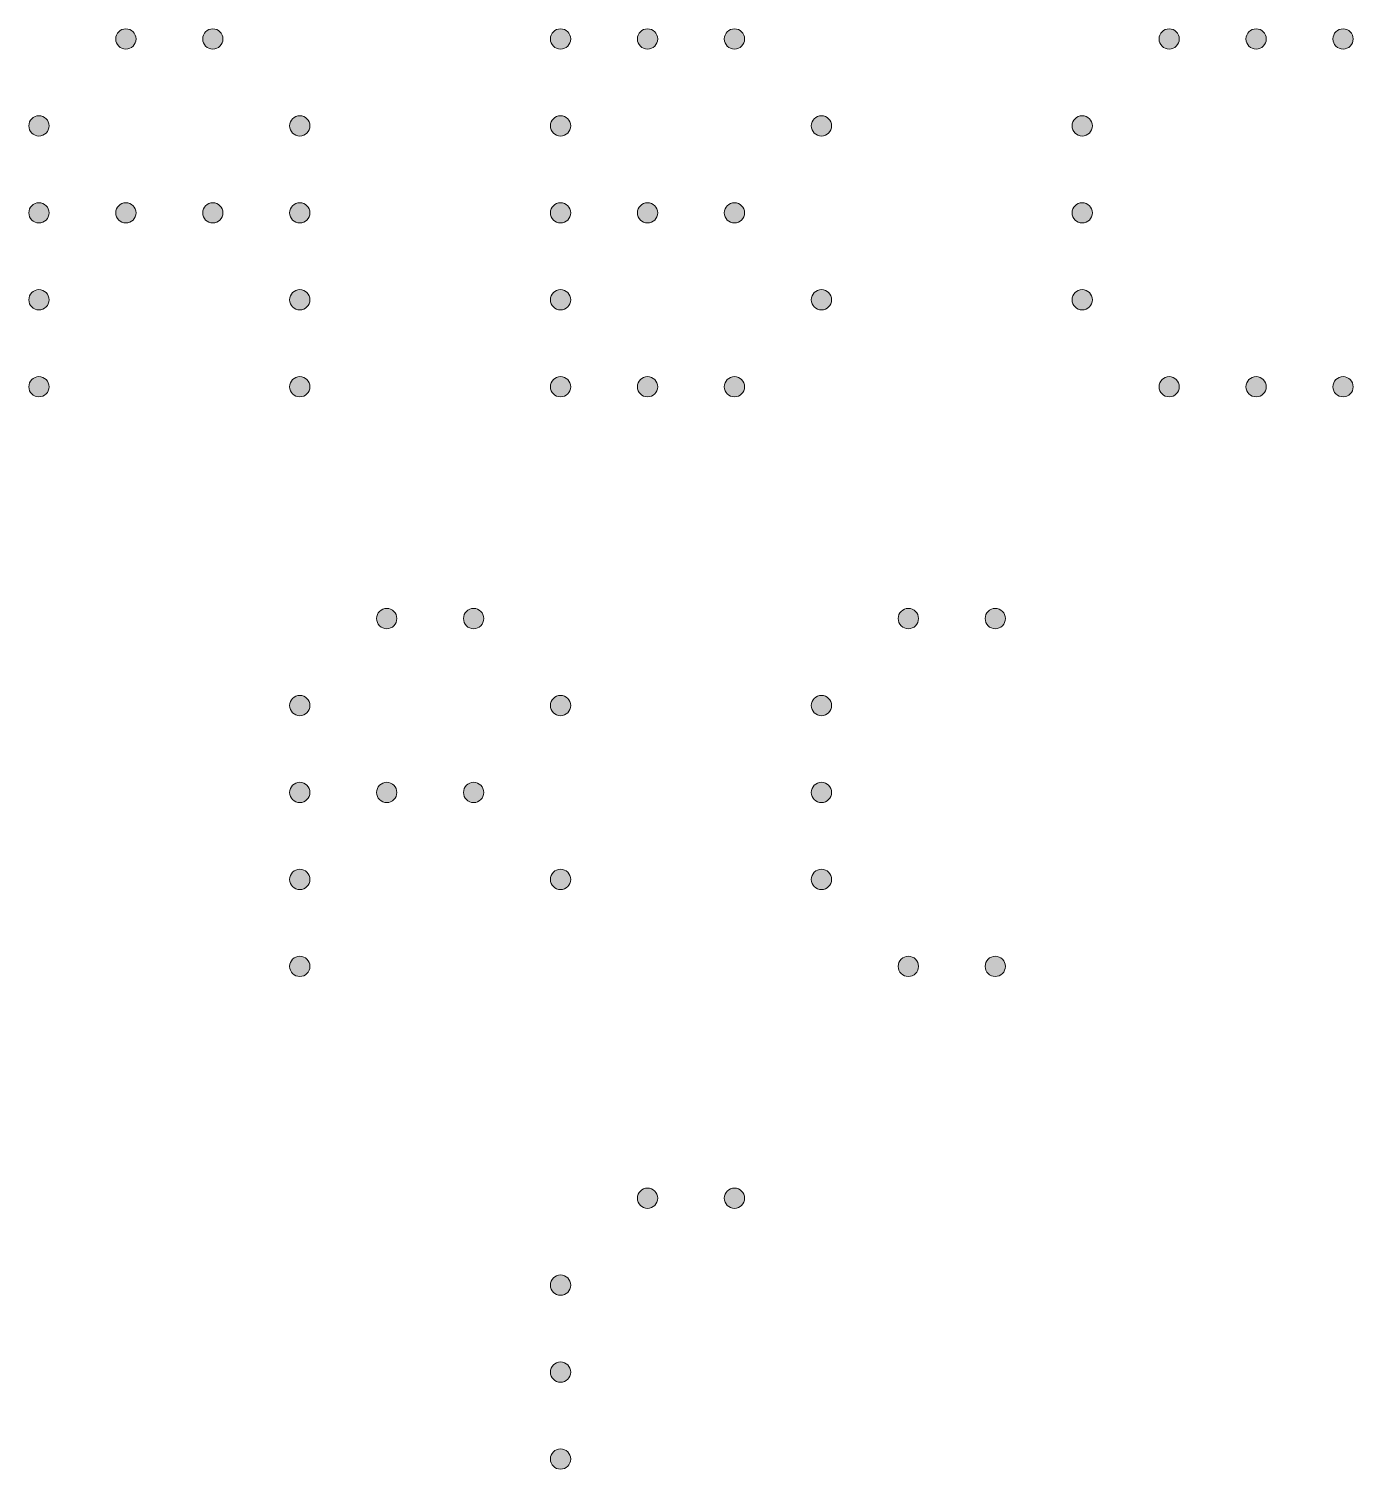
# Model space of a CAD drawing. Header units: inches. Extents: x 14.5 to 33.5, y 7.6 to 28.3.
import ezdxf

# ---------------------------------------------------------------- set-up
doc = ezdxf.new("R2010")
doc.units = ezdxf.units.IN
doc.header["$MEASUREMENT"] = 0
doc.layers.add('Layer 1', color=7, linetype='Continuous')

msp = doc.modelspace()

# ---------------------------------------------------------------- hatches: boundary and pattern name
at = {"layer": 'Layer 1', "true_color": 0x1e1e1e}
h = msp.add_hatch(color=179, dxfattribs=at)
h.dxf.hatch_style = 2
edge = h.paths.add_edge_path()
edge.add_spline(control_points=[(16.021, 28.194), (16.021, 28.114), (15.955, 28.049), (15.875, 28.049), (15.795, 28.049), (15.729, 28.114), (15.729, 28.194), (15.729, 28.275), (15.795, 28.34), (15.875, 28.34), (15.955, 28.34), (16.021, 28.275), (16.021, 28.194)], knot_values=[0, 0, 0, 0, 1, 1, 1, 2, 2, 2, 3, 3, 3, 4, 4, 4, 4], degree=3, periodic=1)
h = msp.add_hatch(color=179, dxfattribs=at)
h.dxf.hatch_style = 2
edge = h.paths.add_edge_path()
edge.add_spline(control_points=[(17.271, 28.194), (17.271, 28.114), (17.205, 28.049), (17.125, 28.049), (17.045, 28.049), (16.979, 28.114), (16.979, 28.194), (16.979, 28.275), (17.045, 28.34), (17.125, 28.34), (17.205, 28.34), (17.271, 28.275), (17.271, 28.194)], knot_values=[0, 0, 0, 0, 1, 1, 1, 2, 2, 2, 3, 3, 3, 4, 4, 4, 4], degree=3, periodic=1)
h = msp.add_hatch(color=179, dxfattribs=at)
h.dxf.hatch_style = 2
edge = h.paths.add_edge_path()
edge.add_spline(control_points=[(22.271, 28.194), (22.271, 28.114), (22.205, 28.049), (22.125, 28.049), (22.045, 28.049), (21.979, 28.114), (21.979, 28.194), (21.979, 28.275), (22.045, 28.34), (22.125, 28.34), (22.205, 28.34), (22.271, 28.275), (22.271, 28.194)], knot_values=[0, 0, 0, 0, 1, 1, 1, 2, 2, 2, 3, 3, 3, 4, 4, 4, 4], degree=3, periodic=1)
h = msp.add_hatch(color=179, dxfattribs=at)
h.dxf.hatch_style = 2
edge = h.paths.add_edge_path()
edge.add_spline(control_points=[(23.521, 28.194), (23.521, 28.114), (23.455, 28.049), (23.375, 28.049), (23.295, 28.049), (23.229, 28.114), (23.229, 28.194), (23.229, 28.275), (23.295, 28.34), (23.375, 28.34), (23.455, 28.34), (23.521, 28.275), (23.521, 28.194)], knot_values=[0, 0, 0, 0, 1, 1, 1, 2, 2, 2, 3, 3, 3, 4, 4, 4, 4], degree=3, periodic=1)
h = msp.add_hatch(color=179, dxfattribs=at)
h.dxf.hatch_style = 2
edge = h.paths.add_edge_path()
edge.add_spline(control_points=[(24.771, 28.194), (24.771, 28.114), (24.705, 28.049), (24.625, 28.049), (24.545, 28.049), (24.479, 28.114), (24.479, 28.194), (24.479, 28.275), (24.545, 28.34), (24.625, 28.34), (24.705, 28.34), (24.771, 28.275), (24.771, 28.194)], knot_values=[0, 0, 0, 0, 1, 1, 1, 2, 2, 2, 3, 3, 3, 4, 4, 4, 4], degree=3, periodic=1)
h = msp.add_hatch(color=179, dxfattribs=at)
h.dxf.hatch_style = 2
edge = h.paths.add_edge_path()
edge.add_spline(control_points=[(31.021, 28.194), (31.021, 28.114), (30.955, 28.049), (30.875, 28.049), (30.795, 28.049), (30.729, 28.114), (30.729, 28.194), (30.729, 28.275), (30.795, 28.34), (30.875, 28.34), (30.955, 28.34), (31.021, 28.275), (31.021, 28.194)], knot_values=[0, 0, 0, 0, 1, 1, 1, 2, 2, 2, 3, 3, 3, 4, 4, 4, 4], degree=3, periodic=1)
h = msp.add_hatch(color=179, dxfattribs=at)
h.dxf.hatch_style = 2
edge = h.paths.add_edge_path()
edge.add_spline(control_points=[(32.271, 28.194), (32.271, 28.114), (32.205, 28.049), (32.125, 28.049), (32.045, 28.049), (31.979, 28.114), (31.979, 28.194), (31.979, 28.275), (32.045, 28.34), (32.125, 28.34), (32.205, 28.34), (32.271, 28.275), (32.271, 28.194)], knot_values=[0, 0, 0, 0, 1, 1, 1, 2, 2, 2, 3, 3, 3, 4, 4, 4, 4], degree=3, periodic=1)
h = msp.add_hatch(color=179, dxfattribs=at)
h.dxf.hatch_style = 2
edge = h.paths.add_edge_path()
edge.add_spline(control_points=[(33.521, 28.194), (33.521, 28.114), (33.455, 28.049), (33.375, 28.049), (33.295, 28.049), (33.229, 28.114), (33.229, 28.194), (33.229, 28.275), (33.295, 28.34), (33.375, 28.34), (33.455, 28.34), (33.521, 28.275), (33.521, 28.194)], knot_values=[0, 0, 0, 0, 1, 1, 1, 2, 2, 2, 3, 3, 3, 4, 4, 4, 4], degree=3, periodic=1)
h = msp.add_hatch(color=179, dxfattribs=at)
h.dxf.hatch_style = 2
edge = h.paths.add_edge_path()
edge.add_spline(control_points=[(14.771, 26.944), (14.771, 26.864), (14.705, 26.799), (14.625, 26.799), (14.545, 26.799), (14.479, 26.864), (14.479, 26.944), (14.479, 27.025), (14.545, 27.09), (14.625, 27.09), (14.705, 27.09), (14.771, 27.025), (14.771, 26.944)], knot_values=[0, 0, 0, 0, 1, 1, 1, 2, 2, 2, 3, 3, 3, 4, 4, 4, 4], degree=3, periodic=1)
h = msp.add_hatch(color=179, dxfattribs=at)
h.dxf.hatch_style = 2
edge = h.paths.add_edge_path()
edge.add_spline(control_points=[(18.521, 26.944), (18.521, 26.864), (18.455, 26.799), (18.375, 26.799), (18.295, 26.799), (18.229, 26.864), (18.229, 26.944), (18.229, 27.025), (18.295, 27.09), (18.375, 27.09), (18.455, 27.09), (18.521, 27.025), (18.521, 26.944)], knot_values=[0, 0, 0, 0, 1, 1, 1, 2, 2, 2, 3, 3, 3, 4, 4, 4, 4], degree=3, periodic=1)
h = msp.add_hatch(color=179, dxfattribs=at)
h.dxf.hatch_style = 2
edge = h.paths.add_edge_path()
edge.add_spline(control_points=[(22.271, 26.944), (22.271, 26.864), (22.205, 26.799), (22.125, 26.799), (22.045, 26.799), (21.979, 26.864), (21.979, 26.944), (21.979, 27.025), (22.045, 27.09), (22.125, 27.09), (22.205, 27.09), (22.271, 27.025), (22.271, 26.944)], knot_values=[0, 0, 0, 0, 1, 1, 1, 2, 2, 2, 3, 3, 3, 4, 4, 4, 4], degree=3, periodic=1)
h = msp.add_hatch(color=179, dxfattribs=at)
h.dxf.hatch_style = 2
edge = h.paths.add_edge_path()
edge.add_spline(control_points=[(26.021, 26.944), (26.021, 26.864), (25.955, 26.799), (25.875, 26.799), (25.795, 26.799), (25.729, 26.864), (25.729, 26.944), (25.729, 27.025), (25.795, 27.09), (25.875, 27.09), (25.955, 27.09), (26.021, 27.025), (26.021, 26.944)], knot_values=[0, 0, 0, 0, 1, 1, 1, 2, 2, 2, 3, 3, 3, 4, 4, 4, 4], degree=3, periodic=1)
h = msp.add_hatch(color=179, dxfattribs=at)
h.dxf.hatch_style = 2
edge = h.paths.add_edge_path()
edge.add_spline(control_points=[(29.771, 26.944), (29.771, 26.864), (29.705, 26.799), (29.625, 26.799), (29.545, 26.799), (29.479, 26.864), (29.479, 26.944), (29.479, 27.025), (29.545, 27.09), (29.625, 27.09), (29.705, 27.09), (29.771, 27.025), (29.771, 26.944)], knot_values=[0, 0, 0, 0, 1, 1, 1, 2, 2, 2, 3, 3, 3, 4, 4, 4, 4], degree=3, periodic=1)
h = msp.add_hatch(color=179, dxfattribs=at)
h.dxf.hatch_style = 2
edge = h.paths.add_edge_path()
edge.add_spline(control_points=[(14.771, 25.694), (14.771, 25.614), (14.705, 25.549), (14.625, 25.549), (14.545, 25.549), (14.479, 25.614), (14.479, 25.694), (14.479, 25.775), (14.545, 25.84), (14.625, 25.84), (14.705, 25.84), (14.771, 25.775), (14.771, 25.694)], knot_values=[0, 0, 0, 0, 1, 1, 1, 2, 2, 2, 3, 3, 3, 4, 4, 4, 4], degree=3, periodic=1)
h = msp.add_hatch(color=179, dxfattribs=at)
h.dxf.hatch_style = 2
edge = h.paths.add_edge_path()
edge.add_spline(control_points=[(16.021, 25.694), (16.021, 25.614), (15.955, 25.549), (15.875, 25.549), (15.795, 25.549), (15.729, 25.614), (15.729, 25.694), (15.729, 25.775), (15.795, 25.84), (15.875, 25.84), (15.955, 25.84), (16.021, 25.775), (16.021, 25.694)], knot_values=[0, 0, 0, 0, 1, 1, 1, 2, 2, 2, 3, 3, 3, 4, 4, 4, 4], degree=3, periodic=1)
h = msp.add_hatch(color=179, dxfattribs=at)
h.dxf.hatch_style = 2
edge = h.paths.add_edge_path()
edge.add_spline(control_points=[(17.271, 25.694), (17.271, 25.614), (17.205, 25.549), (17.125, 25.549), (17.045, 25.549), (16.979, 25.614), (16.979, 25.694), (16.979, 25.775), (17.045, 25.84), (17.125, 25.84), (17.205, 25.84), (17.271, 25.775), (17.271, 25.694)], knot_values=[0, 0, 0, 0, 1, 1, 1, 2, 2, 2, 3, 3, 3, 4, 4, 4, 4], degree=3, periodic=1)
h = msp.add_hatch(color=179, dxfattribs=at)
h.dxf.hatch_style = 2
edge = h.paths.add_edge_path()
edge.add_spline(control_points=[(18.521, 25.694), (18.521, 25.614), (18.455, 25.549), (18.375, 25.549), (18.295, 25.549), (18.229, 25.614), (18.229, 25.694), (18.229, 25.775), (18.295, 25.84), (18.375, 25.84), (18.455, 25.84), (18.521, 25.775), (18.521, 25.694)], knot_values=[0, 0, 0, 0, 1, 1, 1, 2, 2, 2, 3, 3, 3, 4, 4, 4, 4], degree=3, periodic=1)
h = msp.add_hatch(color=179, dxfattribs=at)
h.dxf.hatch_style = 2
edge = h.paths.add_edge_path()
edge.add_spline(control_points=[(22.271, 25.694), (22.271, 25.614), (22.205, 25.549), (22.125, 25.549), (22.045, 25.549), (21.979, 25.614), (21.979, 25.694), (21.979, 25.775), (22.045, 25.84), (22.125, 25.84), (22.205, 25.84), (22.271, 25.775), (22.271, 25.694)], knot_values=[0, 0, 0, 0, 1, 1, 1, 2, 2, 2, 3, 3, 3, 4, 4, 4, 4], degree=3, periodic=1)
h = msp.add_hatch(color=179, dxfattribs=at)
h.dxf.hatch_style = 2
edge = h.paths.add_edge_path()
edge.add_spline(control_points=[(23.521, 25.694), (23.521, 25.614), (23.455, 25.549), (23.375, 25.549), (23.295, 25.549), (23.229, 25.614), (23.229, 25.694), (23.229, 25.775), (23.295, 25.84), (23.375, 25.84), (23.455, 25.84), (23.521, 25.775), (23.521, 25.694)], knot_values=[0, 0, 0, 0, 1, 1, 1, 2, 2, 2, 3, 3, 3, 4, 4, 4, 4], degree=3, periodic=1)
h = msp.add_hatch(color=179, dxfattribs=at)
h.dxf.hatch_style = 2
edge = h.paths.add_edge_path()
edge.add_spline(control_points=[(24.771, 25.694), (24.771, 25.614), (24.705, 25.549), (24.625, 25.549), (24.545, 25.549), (24.479, 25.614), (24.479, 25.694), (24.479, 25.775), (24.545, 25.84), (24.625, 25.84), (24.705, 25.84), (24.771, 25.775), (24.771, 25.694)], knot_values=[0, 0, 0, 0, 1, 1, 1, 2, 2, 2, 3, 3, 3, 4, 4, 4, 4], degree=3, periodic=1)
h = msp.add_hatch(color=179, dxfattribs=at)
h.dxf.hatch_style = 2
edge = h.paths.add_edge_path()
edge.add_spline(control_points=[(29.771, 25.694), (29.771, 25.614), (29.705, 25.549), (29.625, 25.549), (29.545, 25.549), (29.479, 25.614), (29.479, 25.694), (29.479, 25.775), (29.545, 25.84), (29.625, 25.84), (29.705, 25.84), (29.771, 25.775), (29.771, 25.694)], knot_values=[0, 0, 0, 0, 1, 1, 1, 2, 2, 2, 3, 3, 3, 4, 4, 4, 4], degree=3, periodic=1)
h = msp.add_hatch(color=179, dxfattribs=at)
h.dxf.hatch_style = 2
edge = h.paths.add_edge_path()
edge.add_spline(control_points=[(14.771, 24.444), (14.771, 24.364), (14.705, 24.299), (14.625, 24.299), (14.545, 24.299), (14.479, 24.364), (14.479, 24.444), (14.479, 24.525), (14.545, 24.59), (14.625, 24.59), (14.705, 24.59), (14.771, 24.525), (14.771, 24.444)], knot_values=[0, 0, 0, 0, 1, 1, 1, 2, 2, 2, 3, 3, 3, 4, 4, 4, 4], degree=3, periodic=1)
h = msp.add_hatch(color=179, dxfattribs=at)
h.dxf.hatch_style = 2
edge = h.paths.add_edge_path()
edge.add_spline(control_points=[(18.521, 24.444), (18.521, 24.364), (18.455, 24.299), (18.375, 24.299), (18.295, 24.299), (18.229, 24.364), (18.229, 24.444), (18.229, 24.525), (18.295, 24.59), (18.375, 24.59), (18.455, 24.59), (18.521, 24.525), (18.521, 24.444)], knot_values=[0, 0, 0, 0, 1, 1, 1, 2, 2, 2, 3, 3, 3, 4, 4, 4, 4], degree=3, periodic=1)
h = msp.add_hatch(color=179, dxfattribs=at)
h.dxf.hatch_style = 2
edge = h.paths.add_edge_path()
edge.add_spline(control_points=[(22.271, 24.444), (22.271, 24.364), (22.205, 24.299), (22.125, 24.299), (22.045, 24.299), (21.979, 24.364), (21.979, 24.444), (21.979, 24.525), (22.045, 24.59), (22.125, 24.59), (22.205, 24.59), (22.271, 24.525), (22.271, 24.444)], knot_values=[0, 0, 0, 0, 1, 1, 1, 2, 2, 2, 3, 3, 3, 4, 4, 4, 4], degree=3, periodic=1)
h = msp.add_hatch(color=179, dxfattribs=at)
h.dxf.hatch_style = 2
edge = h.paths.add_edge_path()
edge.add_spline(control_points=[(26.021, 24.444), (26.021, 24.364), (25.955, 24.299), (25.875, 24.299), (25.795, 24.299), (25.729, 24.364), (25.729, 24.444), (25.729, 24.525), (25.795, 24.59), (25.875, 24.59), (25.955, 24.59), (26.021, 24.525), (26.021, 24.444)], knot_values=[0, 0, 0, 0, 1, 1, 1, 2, 2, 2, 3, 3, 3, 4, 4, 4, 4], degree=3, periodic=1)
h = msp.add_hatch(color=179, dxfattribs=at)
h.dxf.hatch_style = 2
edge = h.paths.add_edge_path()
edge.add_spline(control_points=[(29.771, 24.444), (29.771, 24.364), (29.705, 24.299), (29.625, 24.299), (29.545, 24.299), (29.479, 24.364), (29.479, 24.444), (29.479, 24.525), (29.545, 24.59), (29.625, 24.59), (29.705, 24.59), (29.771, 24.525), (29.771, 24.444)], knot_values=[0, 0, 0, 0, 1, 1, 1, 2, 2, 2, 3, 3, 3, 4, 4, 4, 4], degree=3, periodic=1)
h = msp.add_hatch(color=179, dxfattribs=at)
h.dxf.hatch_style = 2
edge = h.paths.add_edge_path()
edge.add_spline(control_points=[(14.771, 23.194), (14.771, 23.114), (14.705, 23.049), (14.625, 23.049), (14.545, 23.049), (14.479, 23.114), (14.479, 23.194), (14.479, 23.275), (14.545, 23.34), (14.625, 23.34), (14.705, 23.34), (14.771, 23.275), (14.771, 23.194)], knot_values=[0, 0, 0, 0, 1, 1, 1, 2, 2, 2, 3, 3, 3, 4, 4, 4, 4], degree=3, periodic=1)
h = msp.add_hatch(color=179, dxfattribs=at)
h.dxf.hatch_style = 2
edge = h.paths.add_edge_path()
edge.add_spline(control_points=[(18.521, 23.194), (18.521, 23.114), (18.455, 23.049), (18.375, 23.049), (18.295, 23.049), (18.229, 23.114), (18.229, 23.194), (18.229, 23.275), (18.295, 23.34), (18.375, 23.34), (18.455, 23.34), (18.521, 23.275), (18.521, 23.194)], knot_values=[0, 0, 0, 0, 1, 1, 1, 2, 2, 2, 3, 3, 3, 4, 4, 4, 4], degree=3, periodic=1)
h = msp.add_hatch(color=179, dxfattribs=at)
h.dxf.hatch_style = 2
edge = h.paths.add_edge_path()
edge.add_spline(control_points=[(22.271, 23.194), (22.271, 23.114), (22.205, 23.049), (22.125, 23.049), (22.045, 23.049), (21.979, 23.114), (21.979, 23.194), (21.979, 23.275), (22.045, 23.34), (22.125, 23.34), (22.205, 23.34), (22.271, 23.275), (22.271, 23.194)], knot_values=[0, 0, 0, 0, 1, 1, 1, 2, 2, 2, 3, 3, 3, 4, 4, 4, 4], degree=3, periodic=1)
h = msp.add_hatch(color=179, dxfattribs=at)
h.dxf.hatch_style = 2
edge = h.paths.add_edge_path()
edge.add_spline(control_points=[(23.521, 23.194), (23.521, 23.114), (23.455, 23.049), (23.375, 23.049), (23.295, 23.049), (23.229, 23.114), (23.229, 23.194), (23.229, 23.275), (23.295, 23.34), (23.375, 23.34), (23.455, 23.34), (23.521, 23.275), (23.521, 23.194)], knot_values=[0, 0, 0, 0, 1, 1, 1, 2, 2, 2, 3, 3, 3, 4, 4, 4, 4], degree=3, periodic=1)
h = msp.add_hatch(color=179, dxfattribs=at)
h.dxf.hatch_style = 2
edge = h.paths.add_edge_path()
edge.add_spline(control_points=[(24.771, 23.194), (24.771, 23.114), (24.705, 23.049), (24.625, 23.049), (24.545, 23.049), (24.479, 23.114), (24.479, 23.194), (24.479, 23.275), (24.545, 23.34), (24.625, 23.34), (24.705, 23.34), (24.771, 23.275), (24.771, 23.194)], knot_values=[0, 0, 0, 0, 1, 1, 1, 2, 2, 2, 3, 3, 3, 4, 4, 4, 4], degree=3, periodic=1)
h = msp.add_hatch(color=179, dxfattribs=at)
h.dxf.hatch_style = 2
edge = h.paths.add_edge_path()
edge.add_spline(control_points=[(31.021, 23.194), (31.021, 23.114), (30.955, 23.049), (30.875, 23.049), (30.795, 23.049), (30.729, 23.114), (30.729, 23.194), (30.729, 23.275), (30.795, 23.34), (30.875, 23.34), (30.955, 23.34), (31.021, 23.275), (31.021, 23.194)], knot_values=[0, 0, 0, 0, 1, 1, 1, 2, 2, 2, 3, 3, 3, 4, 4, 4, 4], degree=3, periodic=1)
h = msp.add_hatch(color=179, dxfattribs=at)
h.dxf.hatch_style = 2
edge = h.paths.add_edge_path()
edge.add_spline(control_points=[(32.271, 23.194), (32.271, 23.114), (32.205, 23.049), (32.125, 23.049), (32.045, 23.049), (31.979, 23.114), (31.979, 23.194), (31.979, 23.275), (32.045, 23.34), (32.125, 23.34), (32.205, 23.34), (32.271, 23.275), (32.271, 23.194)], knot_values=[0, 0, 0, 0, 1, 1, 1, 2, 2, 2, 3, 3, 3, 4, 4, 4, 4], degree=3, periodic=1)
h = msp.add_hatch(color=179, dxfattribs=at)
h.dxf.hatch_style = 2
edge = h.paths.add_edge_path()
edge.add_spline(control_points=[(33.521, 23.194), (33.521, 23.114), (33.455, 23.049), (33.375, 23.049), (33.295, 23.049), (33.229, 23.114), (33.229, 23.194), (33.229, 23.275), (33.295, 23.34), (33.375, 23.34), (33.455, 23.34), (33.521, 23.275), (33.521, 23.194)], knot_values=[0, 0, 0, 0, 1, 1, 1, 2, 2, 2, 3, 3, 3, 4, 4, 4, 4], degree=3, periodic=1)
h = msp.add_hatch(color=179, dxfattribs=at)
h.dxf.hatch_style = 2
edge = h.paths.add_edge_path()
edge.add_spline(control_points=[(19.771, 19.861), (19.771, 19.781), (19.705, 19.715), (19.625, 19.715), (19.545, 19.715), (19.479, 19.781), (19.479, 19.861), (19.479, 19.942), (19.545, 20.007), (19.625, 20.007), (19.705, 20.007), (19.771, 19.942), (19.771, 19.861)], knot_values=[0, 0, 0, 0, 1, 1, 1, 2, 2, 2, 3, 3, 3, 4, 4, 4, 4], degree=3, periodic=1)
h = msp.add_hatch(color=179, dxfattribs=at)
h.dxf.hatch_style = 2
edge = h.paths.add_edge_path()
edge.add_spline(control_points=[(21.021, 19.861), (21.021, 19.781), (20.955, 19.715), (20.875, 19.715), (20.795, 19.715), (20.729, 19.781), (20.729, 19.861), (20.729, 19.942), (20.795, 20.007), (20.875, 20.007), (20.955, 20.007), (21.021, 19.942), (21.021, 19.861)], knot_values=[0, 0, 0, 0, 1, 1, 1, 2, 2, 2, 3, 3, 3, 4, 4, 4, 4], degree=3, periodic=1)
h = msp.add_hatch(color=179, dxfattribs=at)
h.dxf.hatch_style = 2
edge = h.paths.add_edge_path()
edge.add_spline(control_points=[(27.271, 19.861), (27.271, 19.781), (27.205, 19.715), (27.125, 19.715), (27.045, 19.715), (26.979, 19.781), (26.979, 19.861), (26.979, 19.942), (27.045, 20.007), (27.125, 20.007), (27.205, 20.007), (27.271, 19.942), (27.271, 19.861)], knot_values=[0, 0, 0, 0, 1, 1, 1, 2, 2, 2, 3, 3, 3, 4, 4, 4, 4], degree=3, periodic=1)
h = msp.add_hatch(color=179, dxfattribs=at)
h.dxf.hatch_style = 2
edge = h.paths.add_edge_path()
edge.add_spline(control_points=[(28.521, 19.861), (28.521, 19.781), (28.455, 19.715), (28.375, 19.715), (28.295, 19.715), (28.229, 19.781), (28.229, 19.861), (28.229, 19.942), (28.295, 20.007), (28.375, 20.007), (28.455, 20.007), (28.521, 19.942), (28.521, 19.861)], knot_values=[0, 0, 0, 0, 1, 1, 1, 2, 2, 2, 3, 3, 3, 4, 4, 4, 4], degree=3, periodic=1)
h = msp.add_hatch(color=179, dxfattribs=at)
h.dxf.hatch_style = 2
edge = h.paths.add_edge_path()
edge.add_spline(control_points=[(18.521, 18.611), (18.521, 18.531), (18.455, 18.465), (18.375, 18.465), (18.295, 18.465), (18.229, 18.531), (18.229, 18.611), (18.229, 18.692), (18.295, 18.757), (18.375, 18.757), (18.455, 18.757), (18.521, 18.692), (18.521, 18.611)], knot_values=[0, 0, 0, 0, 1, 1, 1, 2, 2, 2, 3, 3, 3, 4, 4, 4, 4], degree=3, periodic=1)
h = msp.add_hatch(color=179, dxfattribs=at)
h.dxf.hatch_style = 2
edge = h.paths.add_edge_path()
edge.add_spline(control_points=[(22.271, 18.611), (22.271, 18.531), (22.205, 18.465), (22.125, 18.465), (22.045, 18.465), (21.979, 18.531), (21.979, 18.611), (21.979, 18.692), (22.045, 18.757), (22.125, 18.757), (22.205, 18.757), (22.271, 18.692), (22.271, 18.611)], knot_values=[0, 0, 0, 0, 1, 1, 1, 2, 2, 2, 3, 3, 3, 4, 4, 4, 4], degree=3, periodic=1)
h = msp.add_hatch(color=179, dxfattribs=at)
h.dxf.hatch_style = 2
edge = h.paths.add_edge_path()
edge.add_spline(control_points=[(26.021, 18.611), (26.021, 18.531), (25.955, 18.465), (25.875, 18.465), (25.795, 18.465), (25.729, 18.531), (25.729, 18.611), (25.729, 18.692), (25.795, 18.757), (25.875, 18.757), (25.955, 18.757), (26.021, 18.692), (26.021, 18.611)], knot_values=[0, 0, 0, 0, 1, 1, 1, 2, 2, 2, 3, 3, 3, 4, 4, 4, 4], degree=3, periodic=1)
h = msp.add_hatch(color=179, dxfattribs=at)
h.dxf.hatch_style = 2
edge = h.paths.add_edge_path()
edge.add_spline(control_points=[(18.521, 17.361), (18.521, 17.281), (18.455, 17.215), (18.375, 17.215), (18.295, 17.215), (18.229, 17.281), (18.229, 17.361), (18.229, 17.442), (18.295, 17.507), (18.375, 17.507), (18.455, 17.507), (18.521, 17.442), (18.521, 17.361)], knot_values=[0, 0, 0, 0, 1, 1, 1, 2, 2, 2, 3, 3, 3, 4, 4, 4, 4], degree=3, periodic=1)
h = msp.add_hatch(color=179, dxfattribs=at)
h.dxf.hatch_style = 2
edge = h.paths.add_edge_path()
edge.add_spline(control_points=[(19.771, 17.361), (19.771, 17.281), (19.705, 17.215), (19.625, 17.215), (19.545, 17.215), (19.479, 17.281), (19.479, 17.361), (19.479, 17.442), (19.545, 17.507), (19.625, 17.507), (19.705, 17.507), (19.771, 17.442), (19.771, 17.361)], knot_values=[0, 0, 0, 0, 1, 1, 1, 2, 2, 2, 3, 3, 3, 4, 4, 4, 4], degree=3, periodic=1)
h = msp.add_hatch(color=179, dxfattribs=at)
h.dxf.hatch_style = 2
edge = h.paths.add_edge_path()
edge.add_spline(control_points=[(21.021, 17.361), (21.021, 17.281), (20.955, 17.215), (20.875, 17.215), (20.795, 17.215), (20.729, 17.281), (20.729, 17.361), (20.729, 17.442), (20.795, 17.507), (20.875, 17.507), (20.955, 17.507), (21.021, 17.442), (21.021, 17.361)], knot_values=[0, 0, 0, 0, 1, 1, 1, 2, 2, 2, 3, 3, 3, 4, 4, 4, 4], degree=3, periodic=1)
h = msp.add_hatch(color=179, dxfattribs=at)
h.dxf.hatch_style = 2
edge = h.paths.add_edge_path()
edge.add_spline(control_points=[(26.021, 17.361), (26.021, 17.281), (25.955, 17.215), (25.875, 17.215), (25.795, 17.215), (25.729, 17.281), (25.729, 17.361), (25.729, 17.442), (25.795, 17.507), (25.875, 17.507), (25.955, 17.507), (26.021, 17.442), (26.021, 17.361)], knot_values=[0, 0, 0, 0, 1, 1, 1, 2, 2, 2, 3, 3, 3, 4, 4, 4, 4], degree=3, periodic=1)
h = msp.add_hatch(color=179, dxfattribs=at)
h.dxf.hatch_style = 2
edge = h.paths.add_edge_path()
edge.add_spline(control_points=[(18.521, 16.111), (18.521, 16.031), (18.455, 15.965), (18.375, 15.965), (18.295, 15.965), (18.229, 16.031), (18.229, 16.111), (18.229, 16.192), (18.295, 16.257), (18.375, 16.257), (18.455, 16.257), (18.521, 16.192), (18.521, 16.111)], knot_values=[0, 0, 0, 0, 1, 1, 1, 2, 2, 2, 3, 3, 3, 4, 4, 4, 4], degree=3, periodic=1)
h = msp.add_hatch(color=179, dxfattribs=at)
h.dxf.hatch_style = 2
edge = h.paths.add_edge_path()
edge.add_spline(control_points=[(22.271, 16.111), (22.271, 16.031), (22.205, 15.965), (22.125, 15.965), (22.045, 15.965), (21.979, 16.031), (21.979, 16.111), (21.979, 16.192), (22.045, 16.257), (22.125, 16.257), (22.205, 16.257), (22.271, 16.192), (22.271, 16.111)], knot_values=[0, 0, 0, 0, 1, 1, 1, 2, 2, 2, 3, 3, 3, 4, 4, 4, 4], degree=3, periodic=1)
h = msp.add_hatch(color=179, dxfattribs=at)
h.dxf.hatch_style = 2
edge = h.paths.add_edge_path()
edge.add_spline(control_points=[(26.021, 16.111), (26.021, 16.031), (25.955, 15.965), (25.875, 15.965), (25.795, 15.965), (25.729, 16.031), (25.729, 16.111), (25.729, 16.192), (25.795, 16.257), (25.875, 16.257), (25.955, 16.257), (26.021, 16.192), (26.021, 16.111)], knot_values=[0, 0, 0, 0, 1, 1, 1, 2, 2, 2, 3, 3, 3, 4, 4, 4, 4], degree=3, periodic=1)
h = msp.add_hatch(color=179, dxfattribs=at)
h.dxf.hatch_style = 2
edge = h.paths.add_edge_path()
edge.add_spline(control_points=[(18.521, 14.861), (18.521, 14.781), (18.455, 14.715), (18.375, 14.715), (18.295, 14.715), (18.229, 14.781), (18.229, 14.861), (18.229, 14.942), (18.295, 15.007), (18.375, 15.007), (18.455, 15.007), (18.521, 14.942), (18.521, 14.861)], knot_values=[0, 0, 0, 0, 1, 1, 1, 2, 2, 2, 3, 3, 3, 4, 4, 4, 4], degree=3, periodic=1)
h = msp.add_hatch(color=179, dxfattribs=at)
h.dxf.hatch_style = 2
edge = h.paths.add_edge_path()
edge.add_spline(control_points=[(27.271, 14.861), (27.271, 14.781), (27.205, 14.715), (27.125, 14.715), (27.045, 14.715), (26.979, 14.781), (26.979, 14.861), (26.979, 14.942), (27.045, 15.007), (27.125, 15.007), (27.205, 15.007), (27.271, 14.942), (27.271, 14.861)], knot_values=[0, 0, 0, 0, 1, 1, 1, 2, 2, 2, 3, 3, 3, 4, 4, 4, 4], degree=3, periodic=1)
h = msp.add_hatch(color=179, dxfattribs=at)
h.dxf.hatch_style = 2
edge = h.paths.add_edge_path()
edge.add_spline(control_points=[(28.521, 14.861), (28.521, 14.781), (28.455, 14.715), (28.375, 14.715), (28.295, 14.715), (28.229, 14.781), (28.229, 14.861), (28.229, 14.942), (28.295, 15.007), (28.375, 15.007), (28.455, 15.007), (28.521, 14.942), (28.521, 14.861)], knot_values=[0, 0, 0, 0, 1, 1, 1, 2, 2, 2, 3, 3, 3, 4, 4, 4, 4], degree=3, periodic=1)
h = msp.add_hatch(color=179, dxfattribs=at)
h.dxf.hatch_style = 2
edge = h.paths.add_edge_path()
edge.add_spline(control_points=[(23.521, 11.528), (23.521, 11.447), (23.455, 11.382), (23.375, 11.382), (23.295, 11.382), (23.229, 11.447), (23.229, 11.528), (23.229, 11.608), (23.295, 11.674), (23.375, 11.674), (23.455, 11.674), (23.521, 11.608), (23.521, 11.528)], knot_values=[0, 0, 0, 0, 1, 1, 1, 2, 2, 2, 3, 3, 3, 4, 4, 4, 4], degree=3, periodic=1)
h = msp.add_hatch(color=179, dxfattribs=at)
h.dxf.hatch_style = 2
edge = h.paths.add_edge_path()
edge.add_spline(control_points=[(24.771, 11.528), (24.771, 11.447), (24.705, 11.382), (24.625, 11.382), (24.545, 11.382), (24.479, 11.447), (24.479, 11.528), (24.479, 11.608), (24.545, 11.674), (24.625, 11.674), (24.705, 11.674), (24.771, 11.608), (24.771, 11.528)], knot_values=[0, 0, 0, 0, 1, 1, 1, 2, 2, 2, 3, 3, 3, 4, 4, 4, 4], degree=3, periodic=1)
h = msp.add_hatch(color=179, dxfattribs=at)
h.dxf.hatch_style = 2
edge = h.paths.add_edge_path()
edge.add_spline(control_points=[(22.271, 10.278), (22.271, 10.197), (22.205, 10.132), (22.125, 10.132), (22.045, 10.132), (21.979, 10.197), (21.979, 10.278), (21.979, 10.358), (22.045, 10.424), (22.125, 10.424), (22.205, 10.424), (22.271, 10.358), (22.271, 10.278)], knot_values=[0, 0, 0, 0, 1, 1, 1, 2, 2, 2, 3, 3, 3, 4, 4, 4, 4], degree=3, periodic=1)
h = msp.add_hatch(color=179, dxfattribs=at)
h.dxf.hatch_style = 2
edge = h.paths.add_edge_path()
edge.add_spline(control_points=[(22.271, 9.028), (22.271, 8.947), (22.205, 8.882), (22.125, 8.882), (22.045, 8.882), (21.979, 8.947), (21.979, 9.028), (21.979, 9.108), (22.045, 9.174), (22.125, 9.174), (22.205, 9.174), (22.271, 9.108), (22.271, 9.028)], knot_values=[0, 0, 0, 0, 1, 1, 1, 2, 2, 2, 3, 3, 3, 4, 4, 4, 4], degree=3, periodic=1)
h = msp.add_hatch(color=179, dxfattribs=at)
h.dxf.hatch_style = 2
edge = h.paths.add_edge_path()
edge.add_spline(control_points=[(22.271, 7.778), (22.271, 7.697), (22.205, 7.632), (22.125, 7.632), (22.045, 7.632), (21.979, 7.697), (21.979, 7.778), (21.979, 7.858), (22.045, 7.924), (22.125, 7.924), (22.205, 7.924), (22.271, 7.858), (22.271, 7.778)], knot_values=[0, 0, 0, 0, 1, 1, 1, 2, 2, 2, 3, 3, 3, 4, 4, 4, 4], degree=3, periodic=1)

# ---------------------------------------------------------------- linework, layer by layer
at = {"layer": 'Layer 1', "lineweight": 0}
for points in [[(16.021, 28.194), (16.021, 28.114), (15.955, 28.049), (15.875, 28.049), (15.795, 28.049), (15.729, 28.114), (15.729, 28.194), (15.729, 28.275), (15.795, 28.34), (15.875, 28.34), (15.955, 28.34), (16.021, 28.275), (16.021, 28.194)], [(17.271, 28.194), (17.271, 28.114), (17.205, 28.049), (17.125, 28.049), (17.045, 28.049), (16.979, 28.114), (16.979, 28.194), (16.979, 28.275), (17.045, 28.34), (17.125, 28.34), (17.205, 28.34), (17.271, 28.275), (17.271, 28.194)], [(22.271, 28.194), (22.271, 28.114), (22.205, 28.049), (22.125, 28.049), (22.045, 28.049), (21.979, 28.114), (21.979, 28.194), (21.979, 28.275), (22.045, 28.34), (22.125, 28.34), (22.205, 28.34), (22.271, 28.275), (22.271, 28.194)], [(23.521, 28.194), (23.521, 28.114), (23.455, 28.049), (23.375, 28.049), (23.295, 28.049), (23.229, 28.114), (23.229, 28.194), (23.229, 28.275), (23.295, 28.34), (23.375, 28.34), (23.455, 28.34), (23.521, 28.275), (23.521, 28.194)], [(24.771, 28.194), (24.771, 28.114), (24.705, 28.049), (24.625, 28.049), (24.545, 28.049), (24.479, 28.114), (24.479, 28.194), (24.479, 28.275), (24.545, 28.34), (24.625, 28.34), (24.705, 28.34), (24.771, 28.275), (24.771, 28.194)], [(31.021, 28.194), (31.021, 28.114), (30.955, 28.049), (30.875, 28.049), (30.795, 28.049), (30.729, 28.114), (30.729, 28.194), (30.729, 28.275), (30.795, 28.34), (30.875, 28.34), (30.955, 28.34), (31.021, 28.275), (31.021, 28.194)], [(32.271, 28.194), (32.271, 28.114), (32.205, 28.049), (32.125, 28.049), (32.045, 28.049), (31.979, 28.114), (31.979, 28.194), (31.979, 28.275), (32.045, 28.34), (32.125, 28.34), (32.205, 28.34), (32.271, 28.275), (32.271, 28.194)], [(33.521, 28.194), (33.521, 28.114), (33.455, 28.049), (33.375, 28.049), (33.295, 28.049), (33.229, 28.114), (33.229, 28.194), (33.229, 28.275), (33.295, 28.34), (33.375, 28.34), (33.455, 28.34), (33.521, 28.275), (33.521, 28.194)], [(14.771, 26.944), (14.771, 26.864), (14.705, 26.799), (14.625, 26.799), (14.545, 26.799), (14.479, 26.864), (14.479, 26.944), (14.479, 27.025), (14.545, 27.09), (14.625, 27.09), (14.705, 27.09), (14.771, 27.025), (14.771, 26.944)], [(18.521, 26.944), (18.521, 26.864), (18.455, 26.799), (18.375, 26.799), (18.295, 26.799), (18.229, 26.864), (18.229, 26.944), (18.229, 27.025), (18.295, 27.09), (18.375, 27.09), (18.455, 27.09), (18.521, 27.025), (18.521, 26.944)], [(22.271, 26.944), (22.271, 26.864), (22.205, 26.799), (22.125, 26.799), (22.045, 26.799), (21.979, 26.864), (21.979, 26.944), (21.979, 27.025), (22.045, 27.09), (22.125, 27.09), (22.205, 27.09), (22.271, 27.025), (22.271, 26.944)], [(26.021, 26.944), (26.021, 26.864), (25.955, 26.799), (25.875, 26.799), (25.795, 26.799), (25.729, 26.864), (25.729, 26.944), (25.729, 27.025), (25.795, 27.09), (25.875, 27.09), (25.955, 27.09), (26.021, 27.025), (26.021, 26.944)], [(29.771, 26.944), (29.771, 26.864), (29.705, 26.799), (29.625, 26.799), (29.545, 26.799), (29.479, 26.864), (29.479, 26.944), (29.479, 27.025), (29.545, 27.09), (29.625, 27.09), (29.705, 27.09), (29.771, 27.025), (29.771, 26.944)], [(14.771, 25.694), (14.771, 25.614), (14.705, 25.549), (14.625, 25.549), (14.545, 25.549), (14.479, 25.614), (14.479, 25.694), (14.479, 25.775), (14.545, 25.84), (14.625, 25.84), (14.705, 25.84), (14.771, 25.775), (14.771, 25.694)], [(16.021, 25.694), (16.021, 25.614), (15.955, 25.549), (15.875, 25.549), (15.795, 25.549), (15.729, 25.614), (15.729, 25.694), (15.729, 25.775), (15.795, 25.84), (15.875, 25.84), (15.955, 25.84), (16.021, 25.775), (16.021, 25.694)], [(17.271, 25.694), (17.271, 25.614), (17.205, 25.549), (17.125, 25.549), (17.045, 25.549), (16.979, 25.614), (16.979, 25.694), (16.979, 25.775), (17.045, 25.84), (17.125, 25.84), (17.205, 25.84), (17.271, 25.775), (17.271, 25.694)], [(18.521, 25.694), (18.521, 25.614), (18.455, 25.549), (18.375, 25.549), (18.295, 25.549), (18.229, 25.614), (18.229, 25.694), (18.229, 25.775), (18.295, 25.84), (18.375, 25.84), (18.455, 25.84), (18.521, 25.775), (18.521, 25.694)], [(22.271, 25.694), (22.271, 25.614), (22.205, 25.549), (22.125, 25.549), (22.045, 25.549), (21.979, 25.614), (21.979, 25.694), (21.979, 25.775), (22.045, 25.84), (22.125, 25.84), (22.205, 25.84), (22.271, 25.775), (22.271, 25.694)], [(23.521, 25.694), (23.521, 25.614), (23.455, 25.549), (23.375, 25.549), (23.295, 25.549), (23.229, 25.614), (23.229, 25.694), (23.229, 25.775), (23.295, 25.84), (23.375, 25.84), (23.455, 25.84), (23.521, 25.775), (23.521, 25.694)], [(24.771, 25.694), (24.771, 25.614), (24.705, 25.549), (24.625, 25.549), (24.545, 25.549), (24.479, 25.614), (24.479, 25.694), (24.479, 25.775), (24.545, 25.84), (24.625, 25.84), (24.705, 25.84), (24.771, 25.775), (24.771, 25.694)], [(29.771, 25.694), (29.771, 25.614), (29.705, 25.549), (29.625, 25.549), (29.545, 25.549), (29.479, 25.614), (29.479, 25.694), (29.479, 25.775), (29.545, 25.84), (29.625, 25.84), (29.705, 25.84), (29.771, 25.775), (29.771, 25.694)], [(14.771, 24.444), (14.771, 24.364), (14.705, 24.299), (14.625, 24.299), (14.545, 24.299), (14.479, 24.364), (14.479, 24.444), (14.479, 24.525), (14.545, 24.59), (14.625, 24.59), (14.705, 24.59), (14.771, 24.525), (14.771, 24.444)], [(18.521, 24.444), (18.521, 24.364), (18.455, 24.299), (18.375, 24.299), (18.295, 24.299), (18.229, 24.364), (18.229, 24.444), (18.229, 24.525), (18.295, 24.59), (18.375, 24.59), (18.455, 24.59), (18.521, 24.525), (18.521, 24.444)], [(22.271, 24.444), (22.271, 24.364), (22.205, 24.299), (22.125, 24.299), (22.045, 24.299), (21.979, 24.364), (21.979, 24.444), (21.979, 24.525), (22.045, 24.59), (22.125, 24.59), (22.205, 24.59), (22.271, 24.525), (22.271, 24.444)], [(26.021, 24.444), (26.021, 24.364), (25.955, 24.299), (25.875, 24.299), (25.795, 24.299), (25.729, 24.364), (25.729, 24.444), (25.729, 24.525), (25.795, 24.59), (25.875, 24.59), (25.955, 24.59), (26.021, 24.525), (26.021, 24.444)], [(29.771, 24.444), (29.771, 24.364), (29.705, 24.299), (29.625, 24.299), (29.545, 24.299), (29.479, 24.364), (29.479, 24.444), (29.479, 24.525), (29.545, 24.59), (29.625, 24.59), (29.705, 24.59), (29.771, 24.525), (29.771, 24.444)], [(14.771, 23.194), (14.771, 23.114), (14.705, 23.049), (14.625, 23.049), (14.545, 23.049), (14.479, 23.114), (14.479, 23.194), (14.479, 23.275), (14.545, 23.34), (14.625, 23.34), (14.705, 23.34), (14.771, 23.275), (14.771, 23.194)], [(18.521, 23.194), (18.521, 23.114), (18.455, 23.049), (18.375, 23.049), (18.295, 23.049), (18.229, 23.114), (18.229, 23.194), (18.229, 23.275), (18.295, 23.34), (18.375, 23.34), (18.455, 23.34), (18.521, 23.275), (18.521, 23.194)], [(22.271, 23.194), (22.271, 23.114), (22.205, 23.049), (22.125, 23.049), (22.045, 23.049), (21.979, 23.114), (21.979, 23.194), (21.979, 23.275), (22.045, 23.34), (22.125, 23.34), (22.205, 23.34), (22.271, 23.275), (22.271, 23.194)], [(23.521, 23.194), (23.521, 23.114), (23.455, 23.049), (23.375, 23.049), (23.295, 23.049), (23.229, 23.114), (23.229, 23.194), (23.229, 23.275), (23.295, 23.34), (23.375, 23.34), (23.455, 23.34), (23.521, 23.275), (23.521, 23.194)], [(24.771, 23.194), (24.771, 23.114), (24.705, 23.049), (24.625, 23.049), (24.545, 23.049), (24.479, 23.114), (24.479, 23.194), (24.479, 23.275), (24.545, 23.34), (24.625, 23.34), (24.705, 23.34), (24.771, 23.275), (24.771, 23.194)], [(31.021, 23.194), (31.021, 23.114), (30.955, 23.049), (30.875, 23.049), (30.795, 23.049), (30.729, 23.114), (30.729, 23.194), (30.729, 23.275), (30.795, 23.34), (30.875, 23.34), (30.955, 23.34), (31.021, 23.275), (31.021, 23.194)], [(32.271, 23.194), (32.271, 23.114), (32.205, 23.049), (32.125, 23.049), (32.045, 23.049), (31.979, 23.114), (31.979, 23.194), (31.979, 23.275), (32.045, 23.34), (32.125, 23.34), (32.205, 23.34), (32.271, 23.275), (32.271, 23.194)], [(33.521, 23.194), (33.521, 23.114), (33.455, 23.049), (33.375, 23.049), (33.295, 23.049), (33.229, 23.114), (33.229, 23.194), (33.229, 23.275), (33.295, 23.34), (33.375, 23.34), (33.455, 23.34), (33.521, 23.275), (33.521, 23.194)], [(19.771, 19.861), (19.771, 19.781), (19.705, 19.715), (19.625, 19.715), (19.545, 19.715), (19.479, 19.781), (19.479, 19.861), (19.479, 19.942), (19.545, 20.007), (19.625, 20.007), (19.705, 20.007), (19.771, 19.942), (19.771, 19.861)], [(21.021, 19.861), (21.021, 19.781), (20.955, 19.715), (20.875, 19.715), (20.795, 19.715), (20.729, 19.781), (20.729, 19.861), (20.729, 19.942), (20.795, 20.007), (20.875, 20.007), (20.955, 20.007), (21.021, 19.942), (21.021, 19.861)], [(27.271, 19.861), (27.271, 19.781), (27.205, 19.715), (27.125, 19.715), (27.045, 19.715), (26.979, 19.781), (26.979, 19.861), (26.979, 19.942), (27.045, 20.007), (27.125, 20.007), (27.205, 20.007), (27.271, 19.942), (27.271, 19.861)], [(28.521, 19.861), (28.521, 19.781), (28.455, 19.715), (28.375, 19.715), (28.295, 19.715), (28.229, 19.781), (28.229, 19.861), (28.229, 19.942), (28.295, 20.007), (28.375, 20.007), (28.455, 20.007), (28.521, 19.942), (28.521, 19.861)], [(18.521, 18.611), (18.521, 18.531), (18.455, 18.465), (18.375, 18.465), (18.295, 18.465), (18.229, 18.531), (18.229, 18.611), (18.229, 18.692), (18.295, 18.757), (18.375, 18.757), (18.455, 18.757), (18.521, 18.692), (18.521, 18.611)], [(22.271, 18.611), (22.271, 18.531), (22.205, 18.465), (22.125, 18.465), (22.045, 18.465), (21.979, 18.531), (21.979, 18.611), (21.979, 18.692), (22.045, 18.757), (22.125, 18.757), (22.205, 18.757), (22.271, 18.692), (22.271, 18.611)], [(26.021, 18.611), (26.021, 18.531), (25.955, 18.465), (25.875, 18.465), (25.795, 18.465), (25.729, 18.531), (25.729, 18.611), (25.729, 18.692), (25.795, 18.757), (25.875, 18.757), (25.955, 18.757), (26.021, 18.692), (26.021, 18.611)], [(18.521, 17.361), (18.521, 17.281), (18.455, 17.215), (18.375, 17.215), (18.295, 17.215), (18.229, 17.281), (18.229, 17.361), (18.229, 17.442), (18.295, 17.507), (18.375, 17.507), (18.455, 17.507), (18.521, 17.442), (18.521, 17.361)], [(19.771, 17.361), (19.771, 17.281), (19.705, 17.215), (19.625, 17.215), (19.545, 17.215), (19.479, 17.281), (19.479, 17.361), (19.479, 17.442), (19.545, 17.507), (19.625, 17.507), (19.705, 17.507), (19.771, 17.442), (19.771, 17.361)], [(21.021, 17.361), (21.021, 17.281), (20.955, 17.215), (20.875, 17.215), (20.795, 17.215), (20.729, 17.281), (20.729, 17.361), (20.729, 17.442), (20.795, 17.507), (20.875, 17.507), (20.955, 17.507), (21.021, 17.442), (21.021, 17.361)], [(26.021, 17.361), (26.021, 17.281), (25.955, 17.215), (25.875, 17.215), (25.795, 17.215), (25.729, 17.281), (25.729, 17.361), (25.729, 17.442), (25.795, 17.507), (25.875, 17.507), (25.955, 17.507), (26.021, 17.442), (26.021, 17.361)], [(18.521, 16.111), (18.521, 16.031), (18.455, 15.965), (18.375, 15.965), (18.295, 15.965), (18.229, 16.031), (18.229, 16.111), (18.229, 16.192), (18.295, 16.257), (18.375, 16.257), (18.455, 16.257), (18.521, 16.192), (18.521, 16.111)], [(22.271, 16.111), (22.271, 16.031), (22.205, 15.965), (22.125, 15.965), (22.045, 15.965), (21.979, 16.031), (21.979, 16.111), (21.979, 16.192), (22.045, 16.257), (22.125, 16.257), (22.205, 16.257), (22.271, 16.192), (22.271, 16.111)], [(26.021, 16.111), (26.021, 16.031), (25.955, 15.965), (25.875, 15.965), (25.795, 15.965), (25.729, 16.031), (25.729, 16.111), (25.729, 16.192), (25.795, 16.257), (25.875, 16.257), (25.955, 16.257), (26.021, 16.192), (26.021, 16.111)], [(18.521, 14.861), (18.521, 14.781), (18.455, 14.715), (18.375, 14.715), (18.295, 14.715), (18.229, 14.781), (18.229, 14.861), (18.229, 14.942), (18.295, 15.007), (18.375, 15.007), (18.455, 15.007), (18.521, 14.942), (18.521, 14.861)], [(27.271, 14.861), (27.271, 14.781), (27.205, 14.715), (27.125, 14.715), (27.045, 14.715), (26.979, 14.781), (26.979, 14.861), (26.979, 14.942), (27.045, 15.007), (27.125, 15.007), (27.205, 15.007), (27.271, 14.942), (27.271, 14.861)], [(28.521, 14.861), (28.521, 14.781), (28.455, 14.715), (28.375, 14.715), (28.295, 14.715), (28.229, 14.781), (28.229, 14.861), (28.229, 14.942), (28.295, 15.007), (28.375, 15.007), (28.455, 15.007), (28.521, 14.942), (28.521, 14.861)], [(23.521, 11.528), (23.521, 11.447), (23.455, 11.382), (23.375, 11.382), (23.295, 11.382), (23.229, 11.447), (23.229, 11.528), (23.229, 11.608), (23.295, 11.674), (23.375, 11.674), (23.455, 11.674), (23.521, 11.608), (23.521, 11.528)], [(24.771, 11.528), (24.771, 11.447), (24.705, 11.382), (24.625, 11.382), (24.545, 11.382), (24.479, 11.447), (24.479, 11.528), (24.479, 11.608), (24.545, 11.674), (24.625, 11.674), (24.705, 11.674), (24.771, 11.608), (24.771, 11.528)], [(22.271, 10.278), (22.271, 10.197), (22.205, 10.132), (22.125, 10.132), (22.045, 10.132), (21.979, 10.197), (21.979, 10.278), (21.979, 10.358), (22.045, 10.424), (22.125, 10.424), (22.205, 10.424), (22.271, 10.358), (22.271, 10.278)], [(22.271, 9.028), (22.271, 8.947), (22.205, 8.882), (22.125, 8.882), (22.045, 8.882), (21.979, 8.947), (21.979, 9.028), (21.979, 9.108), (22.045, 9.174), (22.125, 9.174), (22.205, 9.174), (22.271, 9.108), (22.271, 9.028)], [(22.271, 7.778), (22.271, 7.697), (22.205, 7.632), (22.125, 7.632), (22.045, 7.632), (21.979, 7.697), (21.979, 7.778), (21.979, 7.858), (22.045, 7.924), (22.125, 7.924), (22.205, 7.924), (22.271, 7.858), (22.271, 7.778)]]:
    msp.add_open_spline(points, degree=3, knots=[0, 0, 0, 0, 1, 1, 1, 2, 2, 2, 3, 3, 3, 4, 4, 4, 4], dxfattribs=at)

doc.saveas('drawing.dxf')
